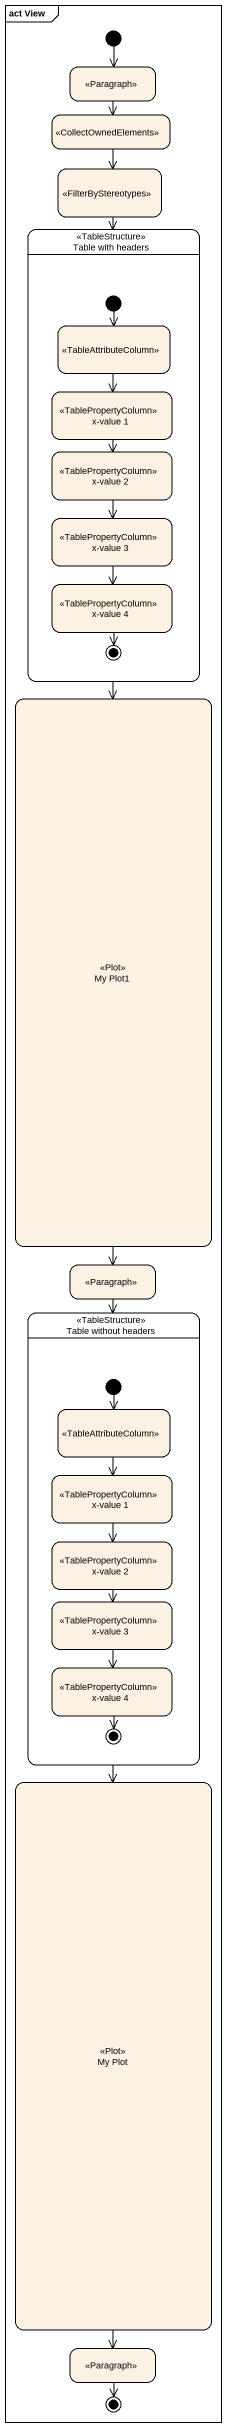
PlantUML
@startuml
mainframe act View
hide empty description
state " " as state1 <<Paragraph>>
state " " as state2 <<CollectOwnedElements>>
state " " as state3 <<FilterByStereotypes>>
state "Table with headers" as Table_with_headers <<TableStructure>> {
  state " " as state4 <<TableAttributeColumn>>
  state "x-value 1" as x_value_1 <<TablePropertyColumn>>
  state "x-value 2" as x_value_2 <<TablePropertyColumn>>
  state "x-value 3" as x_value_3 <<TablePropertyColumn>>
  state "x-value 4" as x_value_4 <<TablePropertyColumn>>
  [*] --> state4
  x_value_4 --> [*]
}
state "My Plot1" as My_Plot1 <<Plot>>
state " " as state5 <<Paragraph>>
state "Table without headers" as Table_without_headers <<TableStructure>> {
  state " " as state6 <<TableAttributeColumn>>
  state "x-value 1" as x_value_1_2 <<TablePropertyColumn>>
  state "x-value 2" as x_value_2_2 <<TablePropertyColumn>>
  state "x-value 3" as x_value_3_2 <<TablePropertyColumn>>
  state "x-value 4" as x_value_4_2 <<TablePropertyColumn>>
  [*] --> state6
  x_value_4_2 --> [*]
}
state "My Plot" as My_Plot <<Plot>>
state " " as state7 <<Paragraph>>
[*] --> state1
state1 --> state2
state2 --> state3
state3 --> Table_with_headers
Table_with_headers --> My_Plot1
state4 --> x_value_1
x_value_1 --> x_value_2
x_value_2 --> x_value_3
x_value_3 --> x_value_4
My_Plot1 --> state5
state5 --> Table_without_headers
Table_without_headers --> My_Plot
state6 --> x_value_1_2
x_value_1_2 --> x_value_2_2
x_value_2_2 --> x_value_3_2
x_value_3_2 --> x_value_4_2
My_Plot --> state7
state7 --> [*]
@enduml
